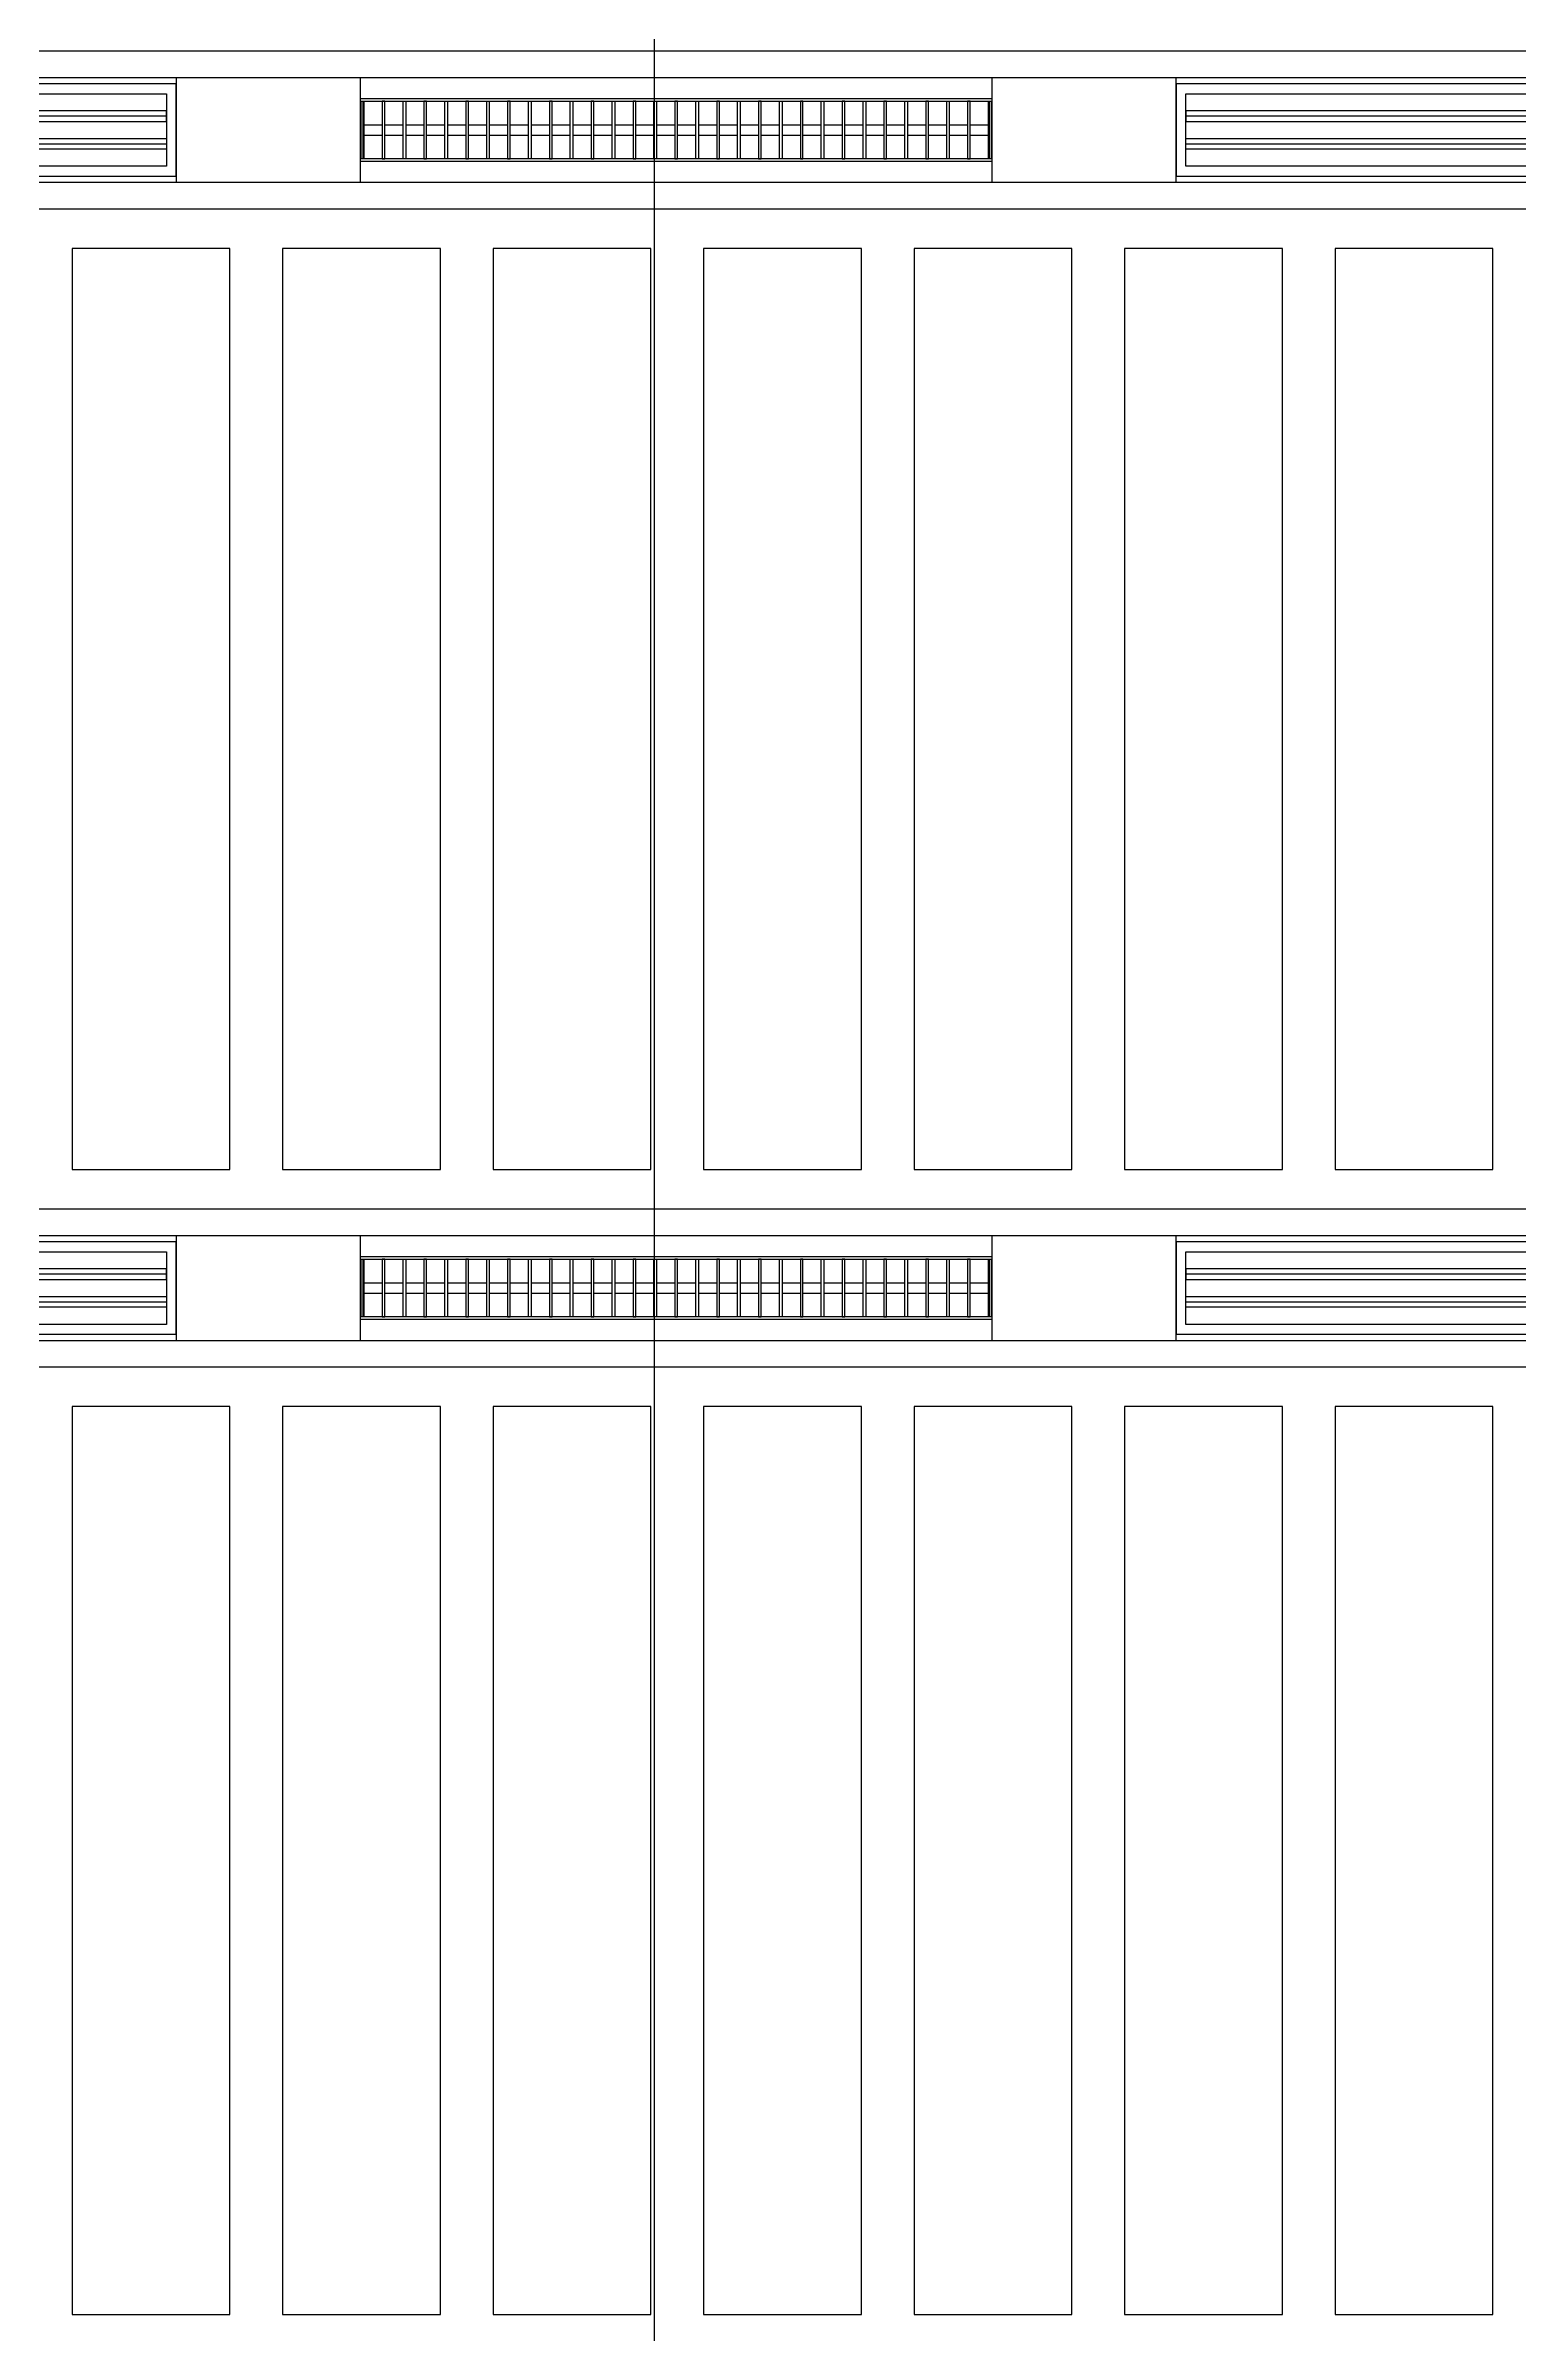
# Model space of a CAD drawing. Header units: millimetres. Extents: x -962357 to -591933, y -35273 to 59420.
# Drawn here: x -874862 to -872062, y -10977 to -6630 of the extents above; entities that cross this region are included whole.
import ezdxf
from ezdxf.enums import TextEntityAlignment as Align

# ---------------------------------------------------------------- set-up
doc = ezdxf.new("R2010")
doc.units = ezdxf.units.MM
for name, color, linetype in [('000 - WIPEOUT', 250, 'Continuous'), ('001 - ASCESSORIES', 251, 'Continuous'), ('A04_TUBE SERIES', 2, 'Continuous'), ('A11_ALU.SOLID SHEET', 2, 'Continuous')]:
    doc.layers.add(name, color=color, linetype=linetype)
doc.layers.add('008 - LIGHTING', color=1, linetype='Continuous', lineweight=9)
doc.layers.add('A-ROOM-IDEN', color=3, linetype='Continuous', lineweight=25)

# ---------------------------------------------------------------- blocks, each defined once
blk = doc.blocks.new('*U576')
blk.add_wipeout([(-25, 0), (25, 0), (25, 12752), (-25, 12752)]).dxf.layer = '000 - WIPEOUT'
at = {"layer": 'A04_TUBE SERIES', "color": 0}
blk.add_lwpolyline([(-25, 0), (25, 0), (25, 12752), (-25, 12752)], close=True, dxfattribs=at)
at = {"layer": 'Defpoints', "color": 250, "flags": 1}
blk.add_attdef('EXTR.OVL-LENGTH_', (-33.1, -9), '', height=5, dxfattribs=at)
blk = doc.blocks.new('*U577')
blk.add_wipeout([(-25, 0), (25, 0), (25, 12752), (-25, 12752)]).dxf.layer = '000 - WIPEOUT'
at = {"layer": 'A04_TUBE SERIES', "color": 0}
blk.add_lwpolyline([(-25, 0), (25, 0), (25, 12752), (-25, 12752)], close=True, dxfattribs=at)
at = {"layer": 'Defpoints', "color": 250, "flags": 1}
blk.add_attdef('EXTR.OVL-LENGTH_', (-33.1, -9), '', height=5, dxfattribs=at)
blk = doc.blocks.new('*U526')
at = {"layer": '001 - ASCESSORIES', "color": 0, "linetype": 'ByBlock'}
blk.add_lwpolyline([(800, 87.5), (-800, 87.5), (-800, -87.5), (800, -87.5)], close=True, dxfattribs=at)
at = {"layer": '001 - ASCESSORIES', "linetype": 'ByBlock'}
for points in [[(-781.5, 69), (781.5, 69), (781.5, -69), (-781.5, -69)], [(781.5, 36.3), (-781.5, 36.3), (-781.5, 16.3), (781.5, 16.3)], [(-781.5, -16.3), (781.5, -16.3), (781.5, -36.3), (-781.5, -36.3)]]:
    blk.add_lwpolyline(points, close=True, dxfattribs=at)
for points in [[(781.5, 26.3), (-781.5, 26.3)], [(-781.5, -26.3), (781.5, -26.3)]]:
    blk.add_lwpolyline(points, dxfattribs=at)
blk = doc.blocks.new('*U570')
at = {"color": 1}
blk.add_wipeout([(600, -60), (-600, -60), (-600, 60), (600, 60)], dxfattribs=at).dxf.layer = '000 - WIPEOUT'
at = {"layer": '001 - ASCESSORIES', "color": 0}
blk.add_lwpolyline([(600, -60), (-600, -60), (-600, 60), (600, 60)], close=True, dxfattribs=at)
at = {"layer": '001 - ASCESSORIES'}
for points in [[(-593.5, -55), (-598.5, -55), (-598.5, 55), (-593.5, 55)], [(595, -55), (-595, -55), (-595, 55), (595, 55)], [(-558.8, -55), (-553.8, -55), (-553.8, 55), (-558.8, 55)], [(-514, -55), (-519, -55), (-519, 55), (-514, 55)], [(-479.3, -55), (-474.3, -55), (-474.3, 55), (-479.3, 55)], [(-434.6, -55), (-439.6, -55), (-439.6, 55), (-434.6, 55)], [(-399.8, -55), (-394.8, -55), (-394.8, 55), (-399.8, 55)], [(-355.1, -55), (-360.1, -55), (-360.1, 55), (-355.1, 55)], [(-320.4, -55), (-315.4, -55), (-315.4, 55), (-320.4, 55)], [(-275.6, -55), (-280.6, -55), (-280.6, 55), (-275.6, 55)], [(-240.9, -55), (-235.9, -55), (-235.9, 55), (-240.9, 55)], [(-196.2, -55), (-201.2, -55), (-201.2, 55), (-196.2, 55)], [(-161.4, -55), (-156.4, -55), (-156.4, 55), (-161.4, 55)], [(-116.7, -55), (-121.7, -55), (-121.7, 55), (-116.7, 55)], [(-82, -55), (-77, -55), (-77, 55), (-82, 55)], [(-37.2, -55), (-42.2, -55), (-42.2, 55), (-37.2, 55)], [(-2.5, -55), (2.5, -55), (2.5, 55), (-2.5, 55)], [(42.2, -55), (37.2, -55), (37.2, 55), (42.2, 55)], [(77, -55), (82, -55), (82, 55), (77, 55)], [(121.7, -55), (116.7, -55), (116.7, 55), (121.7, 55)], [(156.4, -55), (161.4, -55), (161.4, 55), (156.4, 55)], [(201.2, -55), (196.2, -55), (196.2, 55), (201.2, 55)], [(235.9, -55), (240.9, -55), (240.9, 55), (235.9, 55)], [(280.6, -55), (275.6, -55), (275.6, 55), (280.6, 55)], [(315.4, -55), (320.4, -55), (320.4, 55), (315.4, 55)], [(360.1, -55), (355.1, -55), (355.1, 55), (360.1, 55)], [(394.8, -55), (399.8, -55), (399.8, 55), (394.8, 55)], [(439.6, -55), (434.6, -55), (434.6, 55), (439.6, 55)], [(474.3, -55), (479.3, -55), (479.3, 55), (474.3, 55)], [(519, -55), (514, -55), (514, 55), (519, 55)], [(553.8, -55), (558.8, -55), (558.8, 55), (553.8, 55)], [(598.5, -55), (593.5, -55), (593.5, 55), (598.5, 55)]]:
    blk.add_lwpolyline(points, close=True, dxfattribs=at)
for points in [[(-593.5, 10), (-558.8, 10)], [(-553.8, 10), (-519, 10)], [(-514, 10), (-479.3, 10)], [(-474.3, 10), (-439.6, 10)], [(-434.6, 10), (-399.8, 10)], [(-394.8, 10), (-360.1, 10)], [(-355.1, 10), (-320.4, 10)], [(-315.4, 10), (-280.6, 10)], [(-275.6, 10), (-240.9, 10)], [(-235.9, 10), (-201.2, 10)], [(-196.2, 10), (-161.4, 10)], [(-156.4, 10), (-121.7, 10)], [(-116.7, 10), (-82, 10)], [(-77, 10), (-42.2, 10)], [(-37.2, 10), (-2.5, 10)], [(2.5, 10), (37.2, 10)], [(42.2, 10), (77, 10)], [(82, 10), (116.7, 10)], [(121.7, 10), (156.4, 10)], [(161.4, 10), (196.2, 10)], [(201.2, 10), (235.9, 10)], [(240.9, 10), (275.6, 10)], [(280.6, 10), (315.4, 10)], [(320.4, 10), (355.1, 10)], [(360.1, 10), (394.8, 10)], [(399.8, 10), (434.6, 10)], [(439.6, 10), (474.3, 10)], [(479.3, 10), (514, 10)], [(519, 10), (553.8, 10)], [(558.8, 10), (593.5, 10)], [(-593.5, -10), (-558.8, -10)], [(-553.8, -10), (-519, -10)], [(-514, -10), (-479.3, -10)], [(-474.3, -10), (-439.6, -10)], [(-434.6, -10), (-399.8, -10)], [(-394.8, -10), (-360.1, -10)], [(-355.1, -10), (-320.4, -10)], [(-315.4, -10), (-280.6, -10)], [(-275.6, -10), (-240.9, -10)], [(-235.9, -10), (-201.2, -10)], [(-196.2, -10), (-161.4, -10)], [(-156.4, -10), (-121.7, -10)], [(-116.7, -10), (-82, -10)], [(-77, -10), (-42.2, -10)], [(-37.2, -10), (-2.5, -10)], [(2.5, -10), (37.2, -10)], [(42.2, -10), (77, -10)], [(82, -10), (116.7, -10)], [(121.7, -10), (156.4, -10)], [(161.4, -10), (196.2, -10)], [(201.2, -10), (235.9, -10)], [(240.9, -10), (275.6, -10)], [(280.6, -10), (315.4, -10)], [(320.4, -10), (355.1, -10)], [(360.1, -10), (394.8, -10)], [(399.8, -10), (434.6, -10)], [(439.6, -10), (474.3, -10)], [(479.3, -10), (514, -10)], [(519, -10), (553.8, -10)], [(558.8, -10), (593.5, -10)]]:
    blk.add_lwpolyline(points, dxfattribs=at)
blk = doc.blocks.new('*U742')
blk.add_point((0, 0))
at = {"layer": 'Defpoints', "color": 250}
blk.add_text('AL.SHEET-HAT-TYPE-C', height=7, rotation=270, dxfattribs=at).set_placement((15, 0), align=Align.BOTTOM_CENTER)
blk.add_wipeout([(0, -100), (350, -100), (350, 100), (0, 100)]).dxf.layer = '000 - WIPEOUT'
at = {"layer": 'A11_ALU.SOLID SHEET', "color": 0}
blk.add_lwpolyline([(0, -100), (350, -100), (350, 100), (0, 100)], close=True, dxfattribs=at)
blk = doc.blocks.new('*U826')
at = {"color": 3}
for points in [[(-875, -450), (875, -450), (875, -750), (-875, -750)], [(-875, -850), (875, -850), (875, -1150), (-875, -1150)], [(-875, -1250), (875, -1250), (875, -1550), (-875, -1550)], [(-875, -1650), (875, -1650), (875, -1950), (-875, -1950)], [(-875, -2050), (875, -2050), (875, -2350), (-875, -2350)], [(-875, -2450), (875, -2450), (875, -2750), (-875, -2750)], [(-875, -2850), (875, -2850), (875, -3150), (-875, -3150)]]:
    blk.add_wipeout(points, dxfattribs=at).dxf.layer = '000 - WIPEOUT'
at = {"layer": 'A11_ALU.SOLID SHEET', "color": 0, "linetype": 'ByBlock'}
for points in [[(-875, -750), (875, -750), (875, -450), (-875, -450)], [(-875, -1150), (875, -1150), (875, -850), (-875, -850)], [(-875, -1550), (875, -1550), (875, -1250), (-875, -1250)], [(-875, -1950), (875, -1950), (875, -1650), (-875, -1650)], [(-875, -2350), (875, -2350), (875, -2050), (-875, -2050)], [(-875, -2750), (875, -2750), (875, -2450), (-875, -2450)], [(-875, -3150), (875, -3150), (875, -2850), (-875, -2850)]]:
    blk.add_lwpolyline(points, close=True, dxfattribs=at)
blk = doc.blocks.new('*U578')
blk.add_wipeout([(-25, 0), (25, 0), (25, 10860.2), (-25, 10910.2)]).dxf.layer = '000 - WIPEOUT'
at = {"layer": 'A04_TUBE SERIES', "color": 0}
blk.add_lwpolyline([(-25, 0), (25, 0), (25, 10860.2), (-25, 10910.2)], close=True, dxfattribs=at)
at = {"layer": 'Defpoints', "color": 250, "flags": 1}
blk.add_attdef('EXTR.OVL-LENGTH_', (-33.1, -9), '', height=5, dxfattribs=at)
blk = doc.blocks.new('*U579')
blk.add_wipeout([(-25, 0), (25, 0), (25, 10610.2), (-25, 10660.2)]).dxf.layer = '000 - WIPEOUT'
at = {"layer": 'A04_TUBE SERIES', "color": 0}
blk.add_lwpolyline([(-25, 0), (25, 0), (25, 10610.2), (-25, 10660.2)], close=True, dxfattribs=at)
at = {"layer": 'Defpoints', "color": 250, "flags": 1}
blk.add_attdef('EXTR.OVL-LENGTH_', (-33.1, -9), '', height=5, dxfattribs=at)
blk = doc.blocks.new('*U831')
at = {"color": 3}
for points in [[(-862.5, -1450), (862.5, -1450), (862.5, -1750), (-862.5, -1750)], [(-862.5, -1850), (862.5, -1850), (862.5, -2150), (-862.5, -2150)], [(-862.5, -2250), (862.5, -2250), (862.5, -2550), (-862.5, -2550)], [(-862.5, -2650), (862.5, -2650), (862.5, -2950), (-862.5, -2950)], [(-862.5, -3050), (862.5, -3050), (862.5, -3350), (-862.5, -3350)], [(-862.5, -3450), (862.5, -3450), (862.5, -3750), (-862.5, -3750)], [(-862.5, -3850), (862.5, -3850), (862.5, -4150), (-862.5, -4150)]]:
    blk.add_wipeout(points, dxfattribs=at).dxf.layer = '000 - WIPEOUT'
at = {"layer": 'A11_ALU.SOLID SHEET', "color": 0, "linetype": 'ByBlock'}
for points in [[(-862.5, -1750), (862.5, -1750), (862.5, -1450), (-862.5, -1450)], [(-862.5, -2150), (862.5, -2150), (862.5, -1850), (-862.5, -1850)], [(-862.5, -2550), (862.5, -2550), (862.5, -2250), (-862.5, -2250)], [(-862.5, -2950), (862.5, -2950), (862.5, -2650), (-862.5, -2650)], [(-862.5, -3350), (862.5, -3350), (862.5, -3050), (-862.5, -3050)], [(-862.5, -3750), (862.5, -3750), (862.5, -3450), (-862.5, -3450)], [(-862.5, -4150), (862.5, -4150), (862.5, -3850), (-862.5, -3850)]]:
    blk.add_lwpolyline(points, close=True, dxfattribs=at)
blk = doc.blocks.new('*U853')
at = {"layer": 'A11_ALU.SOLID SHEET', "color": 1}
for p in [(-129934, -10370), (-128384, -10370), (-129934, -12570), (-128384, -12570)]:
    blk.add_blockref('*U742', p, dxfattribs=at)
at = {"layer": 'A11_ALU.SOLID SHEET', "linetype": 'ByBlock', "rotation": 90}
for name, p in [('*U826', (-130582, -11470)), ('*U831', (-131582, -13657.5))]:
    blk.add_blockref(name, p, dxfattribs=at)
at = {"layer": '008 - LIGHTING'}
for name, p in [('*U526', (-130734, -10370)), ('*U526', (-127234, -10370)), ('*U570', (-128984, -10370)), ('*U526', (-130734, -12570)), ('*U570', (-128984, -12570)), ('*U526', (-127234, -12570))]:
    blk.add_blockref(name, p, dxfattribs=at)
at = {"layer": 'A04_TUBE SERIES', "linetype": 'ByBlock'}
for name, p, rotation in [('*U579', (-124970, -10245), 89.99999999999999), ('*U578', (-124970, -10495), 89.99999999999999), ('*U576', (-137722, -12445), 270), ('*U577', (-137722, -12695), 270)]:
    blk.add_blockref(name, p, dxfattribs=dict(at, rotation=rotation))

msp = doc.modelspace()

# ---------------------------------------------------------------- block references
msp.add_blockref('*U853', (-744680, 3580))

# ---------------------------------------------------------------- next in the draw order: linework, layer by layer
at = {"layer": 'A-ROOM-IDEN'}
msp.add_line((-873705.8, -6091), (-873705.8, -19780.6), dxfattribs=at)

doc.saveas('drawing.dxf')
